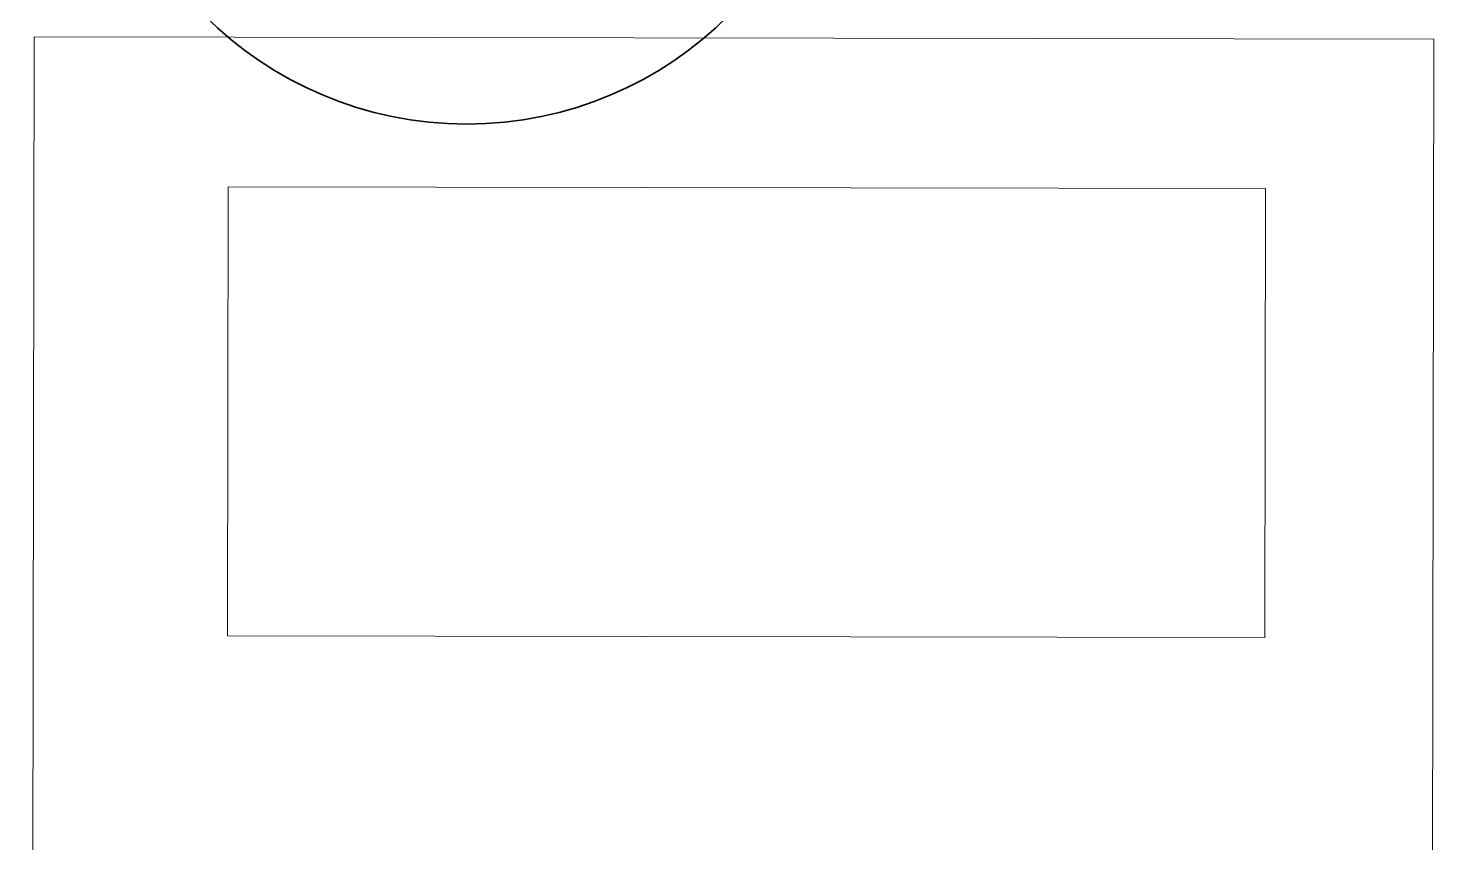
# Model space of a CAD drawing. Extents: x -12260 to 184725, y -29287 to 19916.
# Drawn here: x 37851.6 to 38022.4, y -12062.3 to -11963.3 of the extents above; entities that cross this region are included whole.
import ezdxf
from ezdxf.enums import TextEntityAlignment as Align

# ---------------------------------------------------------------- set-up
doc = ezdxf.new("R2010")
doc.units = 0
doc.header["$LTSCALE"] = 0.25
doc.linetypes.add('DASHDOT', pattern=[25.4, 12.7, -6.35, 0, -6.35])
for name, color, linetype, lineweight in [('01-First Floor-FUR$0$LOADING', 253, 'Continuous', 5), ('01-First Floor-FUR$0$TME-MEDICAL EQUIPMENT', 42, 'Continuous', 13), ('E-LITE-CIRC-NUMB', 6, 'Continuous', 25), ('E-LITE-CLNG', 150, 'Continuous', 35), ('E-LITE-CLNG-CNDT', 6, 'DASHDOT', 35), ('E-LITE-CTRL', 6, 'Continuous', 25), ('E-LITE-IDEN', 6, 'Continuous', 25)]:
    doc.layers.add(name, color=color, linetype=linetype, lineweight=lineweight)
doc.styles.add('DC_SIMPLEX', font='SIMPLEX.shx', dxfattribs={"width": 0.7})

# ---------------------------------------------------------------- blocks, each defined once
blk = doc.blocks.new('*U24')
blk.add_circle((0, 0), 45)
at = {"layer": 'E-LITE-CIRC-NUMB', "style": 'DC_SIMPLEX', "width": 0.7, "flags": 8}
blk.add_attdef('CIRCUIT', text='', height=200, rotation=0, dxfattribs=at).set_placement((-473.9, 300), align=Align.RIGHT)
at = {"layer": 'E-LITE-CTRL', "style": 'DC_SIMPLEX', "width": 0.7, "flags": 8}
blk.add_attdef('CONTROL', (1118.9, -935), '', height=200, rotation=360, dxfattribs=at)
at = {"layer": 'E-LITE-IDEN', "style": 'DC_SIMPLEX', "width": 0.7, "flags": 8}
blk.add_attdef('TYPE', (460.41, 457.65), '', height=200, rotation=360, dxfattribs=at)
blk = doc.blocks.new('01-First Floor-FUR$0$workstation')
at = {"layer": '01-First Floor-FUR$0$LOADING'}
for p, q in [((2827.457, -1004.855, 0), (2827.383, -1049.855, 0)), ((2844.457, -1004.883, 0), (2844.383, -1049.883, 0)), ((2829.429, -1048.04, 0), (2829.438, -1042.588, 0)), ((2829.438, -1042.588, 0), (2842.037, -1042.609, 0)), ((2842.037, -1042.609, 0), (2842.028, -1048.061, 0)), ((2842.028, -1048.061, 0), (2829.429, -1048.04, 0)), ((2827.383, -1049.855, 0), (2844.383, -1049.883, 0))]:
    blk.add_line(p, q, dxfattribs=at)
blk = doc.blocks.new('01-First Floor-FUR')
at = {"layer": '01-First Floor-FUR$0$TME-MEDICAL EQUIPMENT', "xscale": 10, "yscale": 10, "zscale": 10, "rotation": 180}
blk.add_blockref('01-First Floor-FUR$0$workstation', (66296.22, -22463.23, -0.1), dxfattribs=at)

msp = doc.modelspace()

# ---------------------------------------------------------------- block references
at = {"layer": 'E-LITE-CLNG', "xscale": -1}
msp.add_blockref('*U24', (37904.91, -11930, -0.1), dxfattribs=at)
at = {"layer": 'E-LITE-CLNG-CNDT'}
msp.add_blockref('01-First Floor-FUR', (0, 0), dxfattribs=at)

doc.saveas('drawing.dxf')
